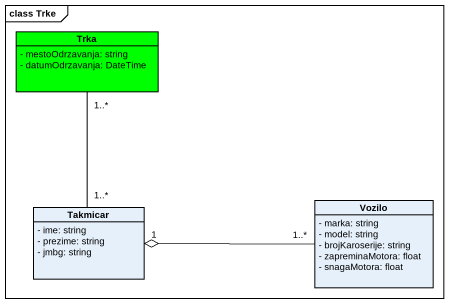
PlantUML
@startuml
mainframe class Trke
hide circle
hide empty members
skinparam classAttributeIconSize 0
class Trka #00FF00 {
  - mestoOdrzavanja: string
  - datumOdrzavanja: DateTime
}
class Takmicar {
  - ime: string
  - prezime: string
  - jmbg: string
}
class Vozilo {
  - marka: string
  - model: string
  - brojKaroserije: string
  - zapreminaMotora: float
  - snagaMotora: float
}
Trka "1..*" -- "1..*" Takmicar
Vozilo "1..*" -left-o "1" Takmicar
@enduml
